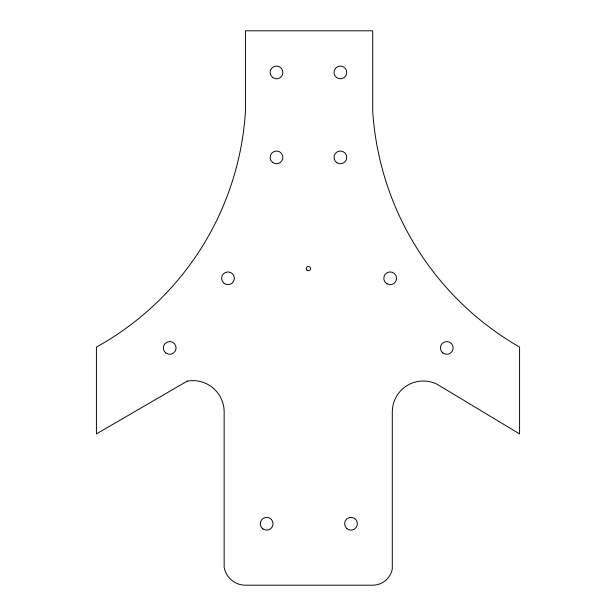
<?xml version="1.0" encoding="UTF-8"?>
<svg xmlns="http://www.w3.org/2000/svg" width="616" height="616" viewBox="0 0 616 616"><rect width="100%" height="100%" fill="white"/><g stroke="black" fill="none" stroke-linecap="round" stroke-linejoin="round"><path stroke-width="0.92" d="M187.226 381.119L96.419 433.91L96.419 347.077A289.92 289.92 0 0 0 245.445 111.25L245.445 30.8L372.719 30.8L372.719 111.25A293.84 293.84 0 0 0 519.581 347.077L519.581 433.91L437.337 384.407A30.931 30.931 0 0 0 392.3 411.935L392.3 569.022A19.935 19.935 0 0 1 372.719 585.2L245.445 585.2A21.606 21.606 0 0 1 224.155 567.305L224.155 411.935A31.324 31.324 0 0 0 187.226 381.119M336.944 162.786A6.383 6.383 0 0 0 346.746 157.665A6.383 6.383 0 0 0 337.414 151.736A6.383 6.383 0 0 0 336.944 162.786M272.364 162.247A6.383 6.383 0 0 0 282.79 158.574A6.383 6.383 0 0 0 274.397 151.374A6.383 6.383 0 0 0 272.364 162.247M272.657 77.524A6.383 6.383 0 0 0 282.852 73.235A6.383 6.383 0 0 0 274.035 66.551A6.383 6.383 0 0 0 272.657 77.524M336.505 77.524A6.383 6.383 0 0 0 346.7 73.242A6.383 6.383 0 0 0 337.899 66.551A6.383 6.383 0 0 0 336.505 77.524M224.201 283.429A6.383 6.383 0 0 0 234.334 278.994A6.383 6.383 0 0 0 225.433 272.441A6.383 6.383 0 0 0 224.201 283.429M386.964 283.807A6.383 6.383 0 0 0 396.558 278.309A6.383 6.383 0 0 0 387.002 272.749A6.383 6.383 0 0 0 386.964 283.807M165.912 353.06A6.383 6.383 0 0 0 176.053 348.648A6.383 6.383 0 0 0 167.152 342.072A6.383 6.383 0 0 0 165.912 353.06M442.85 352.953A6.383 6.383 0 0 0 453.107 348.818A6.383 6.383 0 0 0 444.398 342.003A6.383 6.383 0 0 0 442.85 352.953M263.024 528.959A6.383 6.383 0 0 0 273.05 524.301A6.383 6.383 0 0 0 264.002 517.941A6.383 6.383 0 0 0 263.024 528.959M346.785 528.52A6.383 6.383 0 0 0 357.272 524.994A6.383 6.383 0 0 0 348.972 517.679A6.383 6.383 0 0 0 346.785 528.52M306.93 270.139A2.125 2.125 0 0 0 310.472 269.13A2.125 2.125 0 0 0 307.823 266.566A2.125 2.125 0 0 0 306.93 270.139"/></g></svg>
